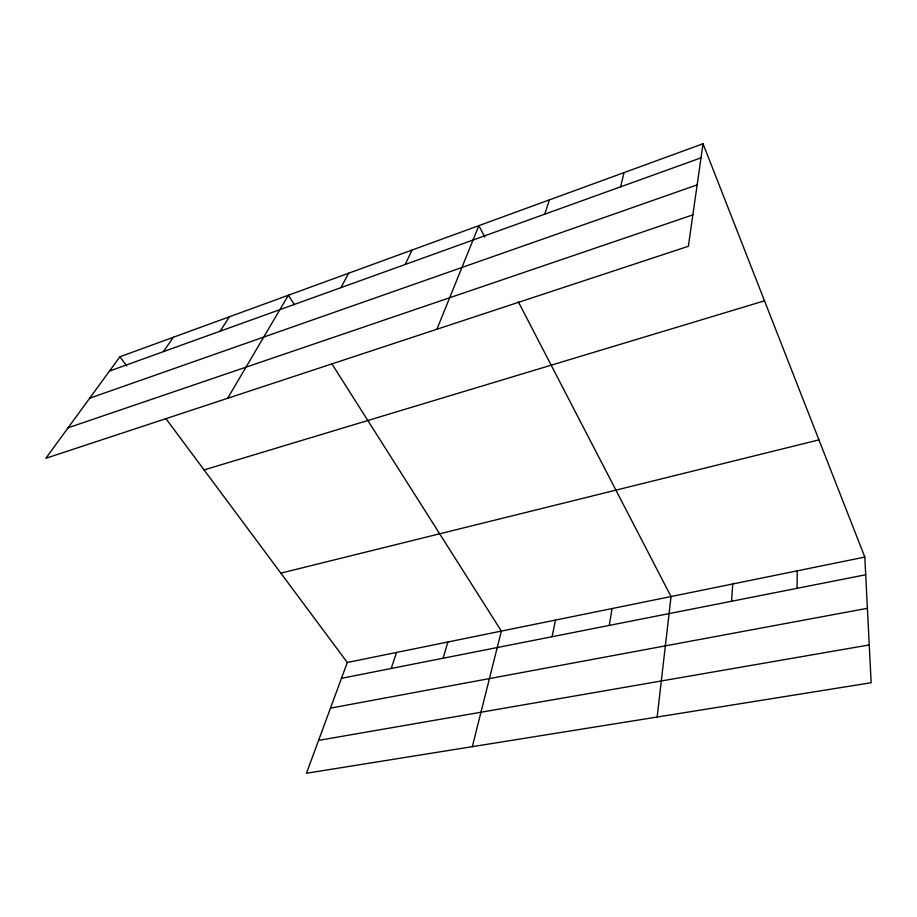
<?xml version="1.0" encoding="UTF-8"?>
<svg xmlns="http://www.w3.org/2000/svg" width="917" height="917" viewBox="0 0 917 917"><rect width="100%" height="100%" fill="white"/><g stroke="black" fill="none" stroke-linecap="round" stroke-linejoin="round"><path stroke-width="1.38" d="M797.079 588.313L797.228 570.844M731.606 601.254L732.706 583.98M657.157 717.037L671.038 596.543L518.288 301.716M703.03 143.751L688.369 246.283L45.85 458.282L119.909 356.782L703.03 143.751L864.811 557.077L871.15 682.729L306.473 773.249L347.302 662.475L165.839 418.519M609.278 625.417L612.04 608.556M552.057 636.719L555.53 620.064M620.591 186.839L624.03 172.614M472.312 746.667L501.37 631.091L331.679 363.51M443.106 658.246L447.863 641.992M544.732 214.188L549.432 199.86M391.227 668.493L396.557 652.446M436.916 329.249L478.869 225.639L484.784 237.056M405.211 264.474L412.031 250.066M340.906 287.663L348.62 273.232M227.645 398.299L288.385 295.228L294.472 304.822M220.183 331.175L229.41 316.778M163.444 351.635L173.313 337.273M109.467 371.087L701.012 157.85M89.683 398.207L697.149 184.879M68.087 427.803L692.862 214.865M204.067 469.917L764.503 300.822M280.854 573.136L818.938 439.873M347.302 662.475L864.811 557.077M341.456 678.316L865.705 574.764M330.464 708.142L867.39 608.303M318.589 740.386L869.247 644.938M119.909 356.782L126.718 365.929"/></g></svg>
